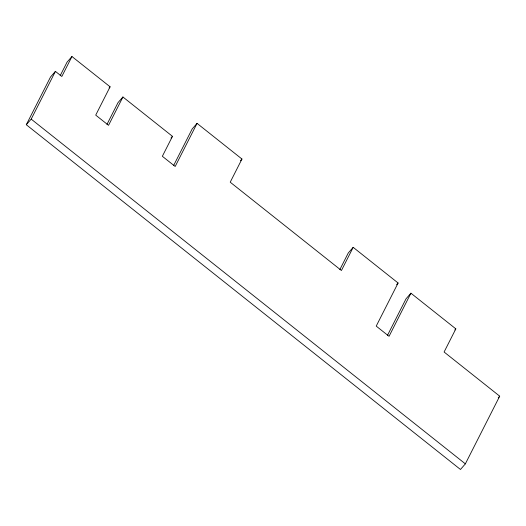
<?xml version="1.0" encoding="UTF-8"?>
<svg xmlns="http://www.w3.org/2000/svg" width="526" height="526" viewBox="0 0 526 526"><rect width="100%" height="100%" fill="white"/><g stroke="black" fill="none" stroke-linecap="round" stroke-linejoin="round"><path stroke-width="0.79" d="M26.3 124.734L50.522 76.993L55.414 71.378L61.831 76.474L71.95 56.525L110.092 86.803L95.719 115.128L108.553 125.319L122.926 96.994L172.469 136.339L162.35 156.288L175.184 166.479L197.053 123.367L241.967 159.03L230.217 182.193L341.433 270.502L353.183 247.338L398.097 283.001L376.221 326.113L389.056 336.305L410.924 293.192L455.838 328.855L444.095 352.012L499.7 396.17L465.359 463.86L460.467 469.475L26.3 124.734L31.192 119.119L55.414 71.378M60.188 75.678L67.058 62.14L71.95 56.525M106.975 124.399L118.028 102.609L122.926 96.994M173.626 165.519L192.161 128.982L197.053 123.367M339.842 269.601L348.291 252.953L353.183 247.338M387.498 335.345L406.033 298.807L410.924 293.192M109.112 87.927L110.092 86.803M171.003 138.022L172.469 136.339M240.5 160.719L241.967 159.03M396.624 284.691L398.097 283.001M454.865 329.98L455.838 328.855M498.234 397.853L499.7 396.17M31.192 119.119L465.359 463.86"/></g></svg>
